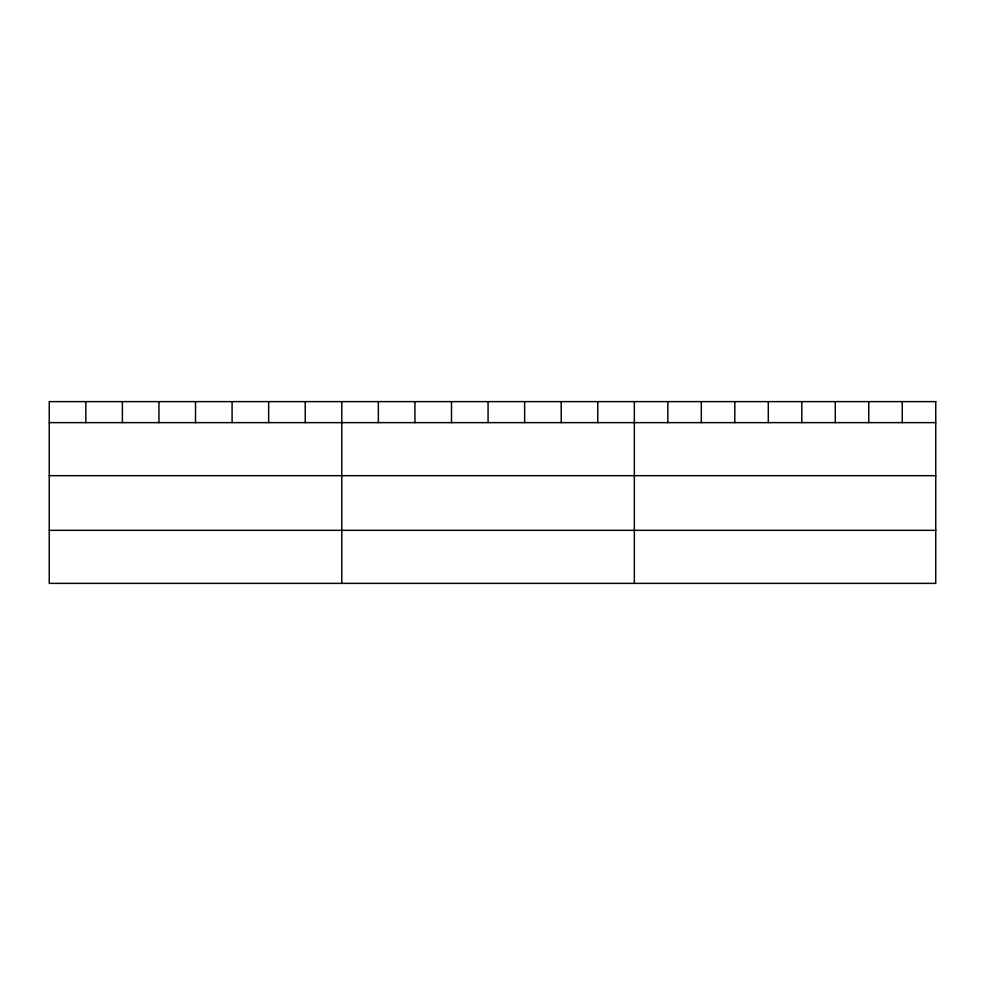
<?xml version="1.0" encoding="UTF-8"?>
<svg xmlns="http://www.w3.org/2000/svg" width="985" height="985" viewBox="0 0 985 985"><rect width="100%" height="100%" fill="white"/><g stroke="black" fill="none" stroke-linecap="round" stroke-linejoin="round"><path stroke-width="1.48" d="M49.25 422.639L935.75 422.639M49.25 475.681L935.75 475.681M49.25 530.336L935.75 530.336M902.26 401.621L902.26 422.639M868.77 401.621L868.77 422.639M835.28 401.621L835.28 422.639M801.79 401.621L801.79 422.639M768.3 401.621L768.3 422.639M734.81 401.621L734.81 422.639M701.32 401.621L701.32 422.639M667.83 401.621L667.83 422.639M634.34 401.621L634.34 583.379M597.772 401.621L597.772 422.639M561.204 401.621L561.204 422.639M524.636 401.621L524.636 422.639M488.067 401.621L488.067 422.639M451.499 401.621L451.499 422.639M414.931 401.621L414.931 422.639M378.363 401.621L378.363 422.639M341.795 401.621L341.795 583.379M305.227 401.621L305.227 422.639M268.659 401.621L268.659 422.639M232.091 401.621L232.091 422.639M195.523 401.621L195.523 422.639M158.954 401.621L158.954 422.639M122.386 401.621L122.386 422.639M85.818 401.621L85.818 422.639M935.75 401.621L49.25 401.621L49.25 583.379L935.75 583.379L935.75 401.621"/></g></svg>
